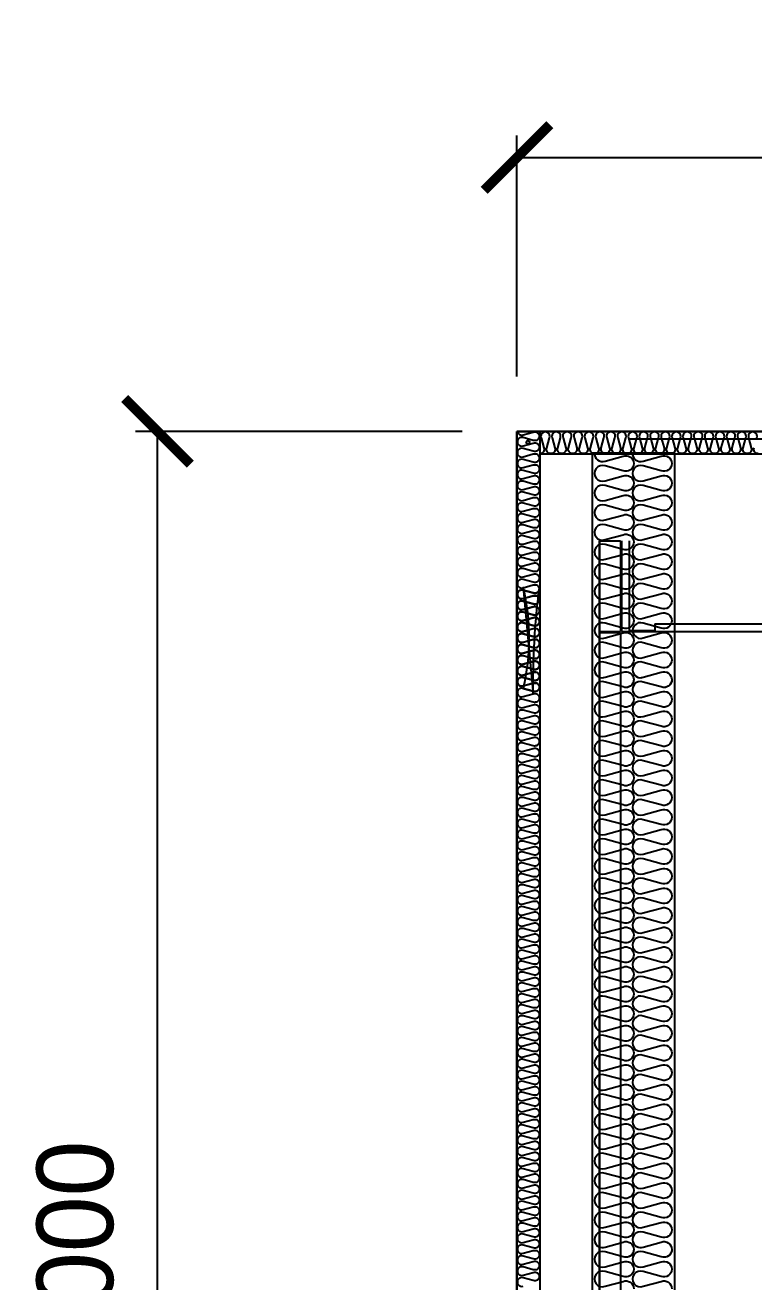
# Model space of a CAD drawing. Header units: millimetres. Extents: x 3692 to 33099, y 2878 to 23673.
# Drawn here: x 6382 to 7715, y 11048 to 13345 of the extents above; entities that cross this region are included whole.
import ezdxf

# ---------------------------------------------------------------- set-up
doc = ezdxf.new("R2010")
doc.units = ezdxf.units.MM
doc.linetypes.add('HIDDEN', pattern=[0.375, 0.25, -0.125])
for name, color, linetype in [('SMS', 220, 'Continuous'), ('냉각탑', 4, 'Continuous'), ('냉각탑_dim', 1, 'Continuous'), ('숨은선', 5, 'HIDDEN')]:
    doc.layers.add(name, color=color, linetype=linetype)
doc.styles.add('HY울릉도L', font='')
doc.styles.get('HY울릉도L').set_extended_font_data('HY울릉도L')
doc.dimstyles.new('성지DIM', dxfattribs={"dimtxt": 3.5, "dimasz": 3, "dimexe": 1, "dimexo": 2.5, "dimgap": 2, "dimtad": 1, "dimdec": 0, "dimzin": 3, "dimdsep": 46, "dimtxsty": 'HY울릉도L', "dimblk": 'ARCHTICK', "dimcen": -2, "dimclrd": 256, "dimclre": 256, "dimclrt": 7, "dimadec": 0, "dimazin": 0, "dimtfac": 1, "dimtdec": 0, "dimtofl": 0, "dimtmove": 0, "dimatfit": 3, "dimfxl": 1, "dimtolj": 1, "dimtzin": 0, "dimlwe": -1, "dimarcsym": 0})

# ---------------------------------------------------------------- blocks, each defined once
blk = doc.blocks.new('_ArchTick')
at = {"color": 0, "linetype": 'ByBlock', "const_width": 0.15}
blk.add_lwpolyline([(-0.5, -0.5), (0.5, 0.5)], dxfattribs=at)
blk = doc.blocks.new('*D327')
at = {"layer": 'Defpoints', "color": 0, "transparency": 16777216}
for p in [(10281.2, 13103.2), (7281.5, 12602.7), (10281.2, 12602.7)]:
    blk.add_point(p, dxfattribs=at)
at = {"layer": '냉각탑_dim', "transparency": 16777216}
for p, q in [((7281.5, 12702.7), (7281.5, 13143.2)), ((10281.2, 12702.7), (10281.2, 13143.2))]:
    blk.add_line(p, q, dxfattribs=at)
at = {"layer": '냉각탑_dim', "lineweight": -2, "transparency": 16777216}
blk.add_line((7281.5, 13103.2), (10281.2, 13103.2), dxfattribs=at)
at = {"layer": '냉각탑_dim', "lineweight": -2, "transparency": 16777216, "xscale": 120, "yscale": 120, "zscale": 120, "rotation": 180}
blk.add_blockref('_ArchTick', (7281.5, 13103.2), dxfattribs=at)
at = {"layer": '냉각탑_dim', "lineweight": -2, "transparency": 16777216, "xscale": 120, "yscale": 120, "zscale": 120}
blk.add_blockref('_ArchTick', (10281.2, 13103.2), dxfattribs=at)
at = {"layer": '냉각탑_dim', "color": 7, "transparency": 16777216, "insert": (8781.3, 13253.2), "char_height": 140, "attachment_point": 5, "style": 'HY울릉도L'}
blk.add_mtext('\\A1;3000', dxfattribs=at)
blk = doc.blocks.new('*D328')
at = {"layer": 'Defpoints', "color": 0, "transparency": 16777216}
for p in [(6624.3, 12602.7), (7281.5, 12602.7), (7281.5, 9602.7)]:
    blk.add_point(p, dxfattribs=at)
at = {"layer": '냉각탑_dim', "transparency": 16777216}
for p, q in [((7181.5, 12602.7), (6584.3, 12602.7)), ((7181.5, 9602.7), (6584.3, 9602.7))]:
    blk.add_line(p, q, dxfattribs=at)
at = {"layer": '냉각탑_dim', "lineweight": -2, "transparency": 16777216}
blk.add_line((6624.3, 9602.7), (6624.3, 12602.7), dxfattribs=at)
at = {"layer": '냉각탑_dim', "lineweight": -2, "transparency": 16777216, "xscale": 120, "yscale": 120, "zscale": 120}
for p, rotation in [((6624.3, 12602.7), 90), ((6624.3, 9602.7), 270)]:
    blk.add_blockref('_ArchTick', p, dxfattribs=dict(at, rotation=rotation))
at = {"layer": '냉각탑_dim', "color": 7, "transparency": 16777216, "insert": (6474.3, 11102.7), "char_height": 140, "attachment_point": 5, "rotation": 90, "style": 'HY울릉도L'}
blk.add_mtext('\\A1;3000', dxfattribs=at)
blk = doc.blocks.new('3')
for p, q in [((9736.5, 12602.7), (7281.5, 12602.7)), ((7281.5, 12602.7), (7281.5, 9602.7)), ((7472.7, 12602.7), (10131.2, 12602.7)), ((7486.8, 12588.7), (10131.2, 12588.7)), ((7419.3, 12563.4), (7569.3, 12563.4)), ((7432.4, 12402.7), (7432.4, 12237.1)), ((7432.4, 12402.7), (7470.8, 12402.7)), ((7470.8, 12402.7), (7470.8, 12237.1)), ((7472.7, 12402.7), (7472.7, 12237.1)), ((7486.8, 12402.7), (7486.8, 12237.1)), ((7533.7, 12251.2), (10131.2, 12251.2)), ((7533.7, 12251.2), (7533.7, 12237.1)), ((7432.4, 12237.1), (7470.8, 12237.1)), ((7432.4, 12235.2), (7432.4, 10073.4)), ((7432.4, 12235.2), (7470.8, 12235.2)), ((7470.8, 12235.2), (7470.8, 10073.4)), ((7472.7, 12237.1), (10131.2, 12237.1)), ((7486.8, 12239), (7533.7, 12239))]:
    blk.add_line(p, q)
at = {"color": 7}
for p, q in [((7281.5, 12602.7), (9736.5, 12602.7)), ((7281.5, 12602.7), (7281.5, 9602.7)), ((7323.5, 12602.7), (7323.5, 9682.7)), ((7419.3, 12563.4), (7419.3, 9602.7)), ((7569.3, 12563.4), (7569.3, 9602.7)), ((10239.5, 12560.7), (7323.5, 12560.7))]:
    blk.add_line(p, q, dxfattribs=at)
at = {"ltscale": 500}
blk.add_lwpolyline([(7281.5, 12602.7), (10281.2, 12602.7), (10281.2, 9602.7), (7281.5, 9602.7)], close=True, dxfattribs=at)
blk.add_circle((7301.5, 12582.7), 3)
at = {"layer": 'SMS', "color": 5}
for points in [[(7282.5, 12602.7, 0.487644), (7293.2, 12596.2), (7311.5, 12601.2, -0.524856), (7322.3, 12593.7, -0.524856), (7311.5, 12586.2), (7293.2, 12591.2, 1.449198), (7293.2, 12576.3), (7311.5, 12581.2, -0.524856), (7322.3, 12573.8, -0.524856), (7311.5, 12566.3), (7293.2, 12571.2, 1.449198), (7293.2, 12556.3), (7311.5, 12561.3, -0.524856), (7322.3, 12553.8, -0.524856), (7311.5, 12546.3), (7293.2, 12551.3, 1.449198), (7293.2, 12536.4), (7311.5, 12541.3, -0.524856), (7322.3, 12533.9, -0.524856), (7311.5, 12526.4), (7293.2, 12531.3, 1.449198), (7293.2, 12516.4), (7311.5, 12521.4, -0.524856), (7322.3, 12513.9, -0.524856), (7311.5, 12506.4), (7293.2, 12511.4, 1.449198), (7293.2, 12496.5), (7311.5, 12501.4, -0.524856), (7322.3, 12494, -0.524856), (7311.5, 12486.5), (7293.2, 12491.4, 1.449198), (7293.2, 12476.5), (7311.5, 12481.5, -0.524856), (7322.3, 12474, -0.524856), (7311.5, 12466.5), (7293.2, 12471.5, 1.449198), (7293.2, 12456.6), (7311.5, 12461.5, -0.524856), (7322.3, 12454.1, -0.524856), (7311.5, 12446.6), (7293.2, 12451.5, 1.449198), (7293.2, 12436.6), (7311.5, 12441.6, -0.524856), (7322.3, 12434.1, -0.524856), (7311.5, 12426.6), (7293.2, 12431.6, 1.449198), (7293.2, 12416.7), (7311.5, 12421.6, -0.524856), (7322.3, 12414.2, -0.524856), (7311.5, 12406.7), (7293.2, 12411.6, 1.449198), (7293.2, 12396.7), (7311.5, 12401.7, -0.524856), (7322.3, 12394.2, -0.417249), (7314.3, 12386.2)], [(7451.2, 12601.5, 0.446849), (7445.7, 12591), (7450.7, 12572.7, -0.524856), (7443.2, 12561.9, -0.524856), (7435.8, 12572.7), (7440.7, 12591, 1.449198), (7425.8, 12591), (7430.7, 12572.7, -0.524856), (7423.3, 12561.9, -0.524856), (7415.8, 12572.7), (7420.8, 12591, 1.449198), (7405.8, 12591), (7410.8, 12572.7, -0.524856), (7403.3, 12561.9, -0.524856), (7395.9, 12572.7), (7400.8, 12591, 1.449198), (7385.9, 12591), (7390.8, 12572.7, -0.524856), (7383.4, 12561.9, -0.524856), (7375.9, 12572.7), (7380.9, 12591, 1.449198), (7365.9, 12591), (7370.9, 12572.7, -0.524856), (7363.4, 12561.9, -0.524856), (7356, 12572.7), (7360.9, 12591, 1.449198), (7346, 12591), (7350.9, 12572.7, -0.524856), (7343.5, 12561.9, -0.524856), (7336, 12572.7), (7341, 12591, 1.449198), (7326, 12591), (7331, 12572.7, -0.524856), (7323.5, 12561.9, -0.002076), (7323.5, 12561.9, -0.002076)], [(7722.5, 12561.9, -0.524856), (7715.1, 12572.7)], [(7720, 12591, 1.449198), (7705.1, 12591), (7710, 12572.7, -0.524856), (7702.6, 12561.9, -0.524856), (7695.1, 12572.7), (7700.1, 12591, 1.449198), (7685.1, 12591), (7690.1, 12572.7, -0.524856), (7682.6, 12561.9, -0.524856), (7675.2, 12572.7), (7680.1, 12591, 1.449198), (7665.2, 12591), (7670.1, 12572.7, -0.524856), (7662.7, 12561.9, -0.524856), (7655.2, 12572.7), (7660.2, 12591, 1.449198), (7645.2, 12591), (7650.2, 12572.7, -0.524856), (7642.7, 12561.9, -0.524856), (7635.3, 12572.7), (7640.2, 12591, 1.449198), (7625.3, 12591), (7630.2, 12572.7, -0.524856), (7622.8, 12561.9, -0.524856), (7615.3, 12572.7), (7620.3, 12591, 1.449198), (7605.3, 12591), (7610.3, 12572.7, -0.524856), (7602.8, 12561.9, -0.524856), (7595.4, 12572.7), (7600.3, 12591, 1.449198), (7585.4, 12591), (7590.3, 12572.7, -0.524856), (7582.9, 12561.9, -0.524856), (7575.4, 12572.7), (7580.4, 12591, 1.449198), (7565.4, 12591), (7570.4, 12572.7, -0.524856), (7562.9, 12561.9, -0.524856), (7555.5, 12572.7), (7560.4, 12591, 1.449198), (7545.5, 12591), (7550.4, 12572.7, -0.524856), (7543, 12561.9, -0.524856), (7535.5, 12572.7), (7540.5, 12591, 1.449198), (7525.5, 12591), (7530.5, 12572.7, -0.524856), (7523, 12561.9, -0.524856), (7515.6, 12572.7), (7520.5, 12591, 1.449198), (7505.6, 12591), (7510.5, 12572.7, -0.524856), (7503.1, 12561.9, -0.524856), (7495.6, 12572.7), (7500.6, 12591, 1.449198), (7485.6, 12591), (7490.6, 12572.7, -0.524856), (7483.1, 12561.9, -0.524856), (7475.7, 12572.7), (7480.6, 12591, 1.449198), (7465.7, 12591), (7470.6, 12572.7, -0.524856), (7463.2, 12561.9, -0.524856), (7455.7, 12572.7), (7460.7, 12591, 1.449198), (7445.7, 12591), (7450.7, 12572.7, -0.524856), (7443.2, 12561.9, -0.417249), (7435.3, 12569.9)], [(7423.4, 12563.4, 0.560142), (7442.7, 12548.4), (7475.6, 12557.4, -0.524856), (7495.1, 12543.9, -0.524856), (7475.6, 12530.5), (7442.7, 12539.4, 1.449198), (7442.7, 12512.5), (7475.6, 12521.4, -0.524856), (7495.1, 12508, -0.524856), (7475.6, 12494.6), (7442.7, 12503.5, 1.449198), (7442.7, 12476.6), (7475.6, 12485.5, -0.524856), (7495.1, 12472.1, -0.524856), (7475.6, 12458.7), (7442.7, 12467.6, 1.449198), (7442.7, 12440.7), (7475.6, 12449.6, -0.524856), (7495.1, 12436.2, -0.524856), (7475.6, 12422.8), (7442.7, 12431.7, 1.449198), (7442.7, 12404.8), (7475.6, 12413.7, -0.524856), (7495.1, 12400.3, -0.524856), (7475.6, 12386.9), (7442.7, 12395.8, 1.449198), (7442.7, 12368.9), (7475.6, 12377.8, -0.524856), (7495.1, 12364.4, -0.524856), (7475.6, 12350.9), (7442.7, 12359.8, 1.449198), (7442.7, 12333), (7475.6, 12341.9, -0.524856), (7495.1, 12328.5, -0.524856), (7475.6, 12315), (7442.7, 12323.9, 1.449198), (7442.7, 12297.1), (7475.6, 12306, -0.524856), (7495.1, 12292.6, -0.524856), (7475.6, 12279.1), (7442.7, 12288, 1.449198), (7442.7, 12261.2), (7475.6, 12270.1, -0.524856), (7495.1, 12256.6, -0.524856), (7475.6, 12243.2), (7442.7, 12252.1, 1.449198), (7442.7, 12225.3), (7475.6, 12234.2, -0.524856), (7495.1, 12220.7, -0.524856), (7475.6, 12207.3), (7442.7, 12216.2, 1.449198), (7442.7, 12189.3), (7475.6, 12198.3, -0.524856), (7495.1, 12184.8, -0.524856), (7475.6, 12171.4), (7442.7, 12180.3, 1.449198), (7442.7, 12153.4), (7475.6, 12162.3, -0.524856), (7495.1, 12148.9, -0.417249), (7480.6, 12134.5)], [(7493, 12563.4, 0.560142), (7512.4, 12548.4), (7545.3, 12557.4, -0.524856), (7564.7, 12543.9, -0.524856), (7545.3, 12530.5), (7512.4, 12539.4, 1.449198), (7512.4, 12512.5), (7545.3, 12521.4, -0.524856), (7564.7, 12508, -0.524856), (7545.3, 12494.6), (7512.4, 12503.5, 1.449198), (7512.4, 12476.6), (7545.3, 12485.5, -0.524856), (7564.7, 12472.1, -0.524856), (7545.3, 12458.7), (7512.4, 12467.6, 1.449198), (7512.4, 12440.7), (7545.3, 12449.6, -0.524856), (7564.7, 12436.2, -0.524856), (7545.3, 12422.8), (7512.4, 12431.7, 1.449198), (7512.4, 12404.8), (7545.3, 12413.7, -0.524856), (7564.7, 12400.3, -0.524856), (7545.3, 12386.9), (7512.4, 12395.8, 1.449198), (7512.4, 12368.9), (7545.3, 12377.8, -0.524856), (7564.7, 12364.4, -0.524856), (7545.3, 12350.9), (7512.4, 12359.8, 1.449198), (7512.4, 12333), (7545.3, 12341.9, -0.524856), (7564.7, 12328.5, -0.524856), (7545.3, 12315), (7512.4, 12323.9, 1.449198), (7512.4, 12297.1), (7545.3, 12306, -0.524856), (7564.7, 12292.6, -0.524856), (7545.3, 12279.1), (7512.4, 12288, 1.449198), (7512.4, 12261.2), (7545.3, 12270.1, -0.524856), (7564.7, 12256.6, -0.524856), (7545.3, 12243.2), (7512.4, 12252.1, 1.449198), (7512.4, 12225.3), (7545.3, 12234.2, -0.524856), (7564.7, 12220.7, -0.524856), (7545.3, 12207.3), (7512.4, 12216.2, 1.449198), (7512.4, 12189.3), (7545.3, 12198.3, -0.524856), (7564.7, 12184.8, -0.524856), (7545.3, 12171.4), (7512.4, 12180.3, 1.449198), (7512.4, 12153.4), (7545.3, 12162.3, -0.524856), (7564.7, 12148.9, -0.417249), (7550.2, 12134.5)], [(7282.6, 12402.7, 0.468181), (7293.2, 12396.7), (7311.5, 12401.7, -0.524856), (7322.3, 12394.2, -0.524856), (7311.5, 12386.7), (7293.2, 12391.7, 1.449198), (7293.2, 12376.8), (7311.5, 12381.7, -0.524856), (7322.3, 12374.3, -0.524856), (7311.5, 12366.8), (7293.2, 12371.7, 1.449198), (7293.2, 12356.8), (7311.5, 12361.8, -0.524856), (7322.3, 12354.3, -0.524856), (7311.5, 12346.8), (7293.2, 12351.8, 1.449198), (7293.2, 12336.9), (7311.5, 12341.8, -0.524856), (7322.3, 12334.4, -0.524856), (7311.5, 12326.9), (7293.2, 12331.8, 1.449198), (7293.2, 12316.9), (7311.5, 12321.9, -0.524856), (7322.3, 12314.4, -0.524856), (7311.5, 12306.9), (7293.2, 12311.9, 1.449198), (7293.2, 12297), (7311.5, 12301.9, -0.524856), (7322.3, 12294.5, -0.524856), (7311.5, 12287), (7293.2, 12291.9, 1.449198), (7293.2, 12277), (7311.5, 12282, -0.524856), (7322.3, 12274.5, -0.524856), (7311.5, 12267), (7293.2, 12272, 1.449198), (7293.2, 12257.1), (7311.5, 12262, -0.524856), (7322.3, 12254.6, -0.524856), (7311.5, 12247.1), (7293.2, 12252, 1.449198), (7293.2, 12237.1), (7311.5, 12242.1, -0.524856), (7322.3, 12234.6, -0.524856), (7311.5, 12227.1), (7293.2, 12232.1, 1.449198), (7293.2, 12217.2), (7311.5, 12222.1, -0.524856), (7322.3, 12214.7, -0.524856), (7311.5, 12207.2), (7293.2, 12212.1, 1.449198), (7293.2, 12197.2), (7311.5, 12202.2, -0.524856), (7322.3, 12194.7, -0.524856), (7311.5, 12187.2), (7293.2, 12192.2, 1.449198), (7293.2, 12177.3), (7311.5, 12182.2, -0.524856), (7322.3, 12174.8, -0.524856), (7311.5, 12167.3), (7293.2, 12172.2, 1.449198), (7293.2, 12157.3), (7311.5, 12162.3, -0.524856), (7322.3, 12154.8, -0.524856), (7311.5, 12147.3), (7293.2, 12152.3, 1.449198), (7293.2, 12137.4), (7311.5, 12142.3, -0.524856), (7322.3, 12134.9, -0.524856), (7311.5, 12127.4), (7293.2, 12132.3, 0.116847), (7293.2, 12317.4), (7311.5, 12122.4, -0.035756), (7322.3, 12314.9, -0.524856), (7311.5, 12307.4), (7293.2, 12312.4, 1.449198), (7293.2, 12297.5), (7311.5, 12302.4, -0.524856), (7322.3, 12295, -0.524856), (7311.5, 12287.5), (7293.2, 12292.4, 1.449198), (7293.2, 12277.5), (7311.5, 12282.5, -0.524856), (7322.3, 12275, -0.524856), (7311.5, 12267.5), (7293.2, 12272.5, 1.449198), (7293.2, 12257.6), (7311.5, 12262.5, -0.524856), (7322.3, 12255.1, -0.524856), (7311.5, 12247.6), (7293.2, 12252.5, 1.449198), (7293.2, 12237.6), (7311.5, 12242.6, -0.524856), (7322.3, 12235.1, -0.524856), (7311.5, 12227.6), (7293.2, 12232.6, 1.449198), (7293.2, 12217.7), (7311.5, 12222.6, -0.524856), (7322.3, 12215.2, -0.524856), (7311.5, 12207.7), (7293.2, 12212.6, 1.449198), (7293.2, 12197.7), (7311.5, 12202.7, -0.524856), (7322.3, 12195.2, -0.524856), (7311.5, 12187.7), (7293.2, 12192.7, 1.449198), (7293.2, 12177.8), (7311.5, 12182.7, -0.524856), (7322.3, 12175.3, -0.524856), (7311.5, 12167.8), (7293.2, 12172.7, 1.449198), (7293.2, 12157.8), (7311.5, 12162.8, -0.524856), (7322.3, 12155.3, -0.524856), (7311.5, 12147.8), (7293.2, 12152.8, 1.449198), (7293.2, 12137.9), (7311.5, 12142.8, -0.524856), (7322.3, 12135.4, -0.524856), (7311.5, 12127.9), (7293.2, 12132.8, 1.449198), (7293.2, 12117.9), (7311.5, 12122.9, -0.524856), (7322.3, 12115.4, -0.524856), (7311.5, 12107.9), (7293.2, 12112.9, 1.449198), (7293.2, 12098), (7311.5, 12102.9, -0.524856), (7322.3, 12095.5, -0.524856), (7311.5, 12088), (7293.2, 12092.9, 1.449198), (7293.2, 12078), (7311.5, 12083, -0.524856), (7322.3, 12075.5, -0.524856), (7311.5, 12068), (7293.2, 12073, 1.449198), (7293.2, 12058.1), (7311.5, 12063, -0.524856), (7322.3, 12055.6, -0.524856), (7311.5, 12048.1), (7293.2, 12053, 1.449198), (7293.2, 12038.1), (7311.5, 12043.1, -0.524856), (7322.3, 12035.6, -0.417249), (7314.3, 12027.6)], [(7423.7, 12163.3, 0.446849), (7442.7, 12153.4), (7475.6, 12162.3, -0.524856), (7495.1, 12148.9, -0.524856), (7475.6, 12135.5), (7442.7, 12144.4, 1.449198), (7442.7, 12117.5), (7475.6, 12126.4, -0.524856), (7495.1, 12113, -0.524856), (7475.6, 12099.6), (7442.7, 12108.5, 1.449198), (7442.7, 12081.6), (7475.6, 12090.5, -0.524856), (7495.1, 12077.1, -0.524856), (7475.6, 12063.7), (7442.7, 12072.6, 1.449198), (7442.7, 12045.7), (7475.6, 12054.6, -0.524856), (7495.1, 12041.2, -0.524856), (7475.6, 12027.8), (7442.7, 12036.7, 1.449198), (7442.7, 12009.8), (7475.6, 12018.7, -0.524856), (7495.1, 12005.3, -0.524856), (7475.6, 11991.8), (7442.7, 12000.7, 1.449198), (7442.7, 11973.9), (7475.6, 11982.8, -0.524856), (7495.1, 11969.4, -0.524856), (7475.6, 11955.9), (7442.7, 11964.8, 1.449198), (7442.7, 11938), (7475.6, 11946.9, -0.524856), (7495.1, 11933.5, -0.524856), (7475.6, 11920), (7442.7, 11928.9, 1.449198), (7442.7, 11902.1), (7475.6, 11911, -0.524856), (7495.1, 11897.5, -0.524856), (7475.6, 11884.1), (7442.7, 11893, 1.449198), (7442.7, 11866.2), (7475.6, 11875.1, -0.524856), (7495.1, 11861.6, -0.524856), (7475.6, 11848.2), (7442.7, 11857.1, 1.449198), (7442.7, 11830.2), (7475.6, 11839.2, -0.524856), (7495.1, 11825.7, -0.524856), (7475.6, 11812.3), (7442.7, 11821.2, 1.449198), (7442.7, 11794.3), (7475.6, 11803.2, -0.524856), (7495.1, 11789.8, -0.524856), (7475.6, 11776.4), (7442.7, 11785.3, 1.449198), (7442.7, 11758.4), (7475.6, 11767.3, -0.524856), (7495.1, 11753.9, -0.524856), (7475.6, 11740.5), (7442.7, 11749.4, 1.449198), (7442.7, 11722.5), (7475.6, 11731.4, -0.524856), (7495.1, 11718, -0.524856), (7475.6, 11704.6), (7442.7, 11713.5, 1.449198), (7442.7, 11686.6), (7475.6, 11695.5, -0.524856), (7495.1, 11682.1, -0.524856), (7475.6, 11668.7), (7442.7, 11677.6, 1.449198), (7442.7, 11650.7), (7475.6, 11659.6, -0.524856), (7495.1, 11646.2, -0.524856), (7475.6, 11632.7), (7442.7, 11641.6, 1.449198), (7442.7, 11614.8), (7475.6, 11623.7, -0.524856), (7495.1, 11610.3, -0.524856), (7475.6, 11596.8), (7442.7, 11605.7, 1.449198), (7442.7, 11578.9), (7475.6, 11587.8, -0.524856), (7495.1, 11574.4, -0.524856), (7475.6, 11560.9), (7442.7, 11569.8, 1.449198), (7442.7, 11543), (7475.6, 11551.9, -0.524856), (7495.1, 11538.4, -0.524856), (7475.6, 11525), (7442.7, 11533.9, 1.449198), (7442.7, 11507.1), (7475.6, 11516, -0.524856), (7495.1, 11502.5, -0.524856), (7475.6, 11489.1), (7442.7, 11498, 1.449198), (7442.7, 11471.1), (7475.6, 11480.1, -0.524856), (7495.1, 11466.6, -0.524856), (7475.6, 11453.2), (7442.7, 11462.1, 1.449198), (7442.7, 11435.2), (7475.6, 11444.1, -0.524856), (7495.1, 11430.7, -0.524856), (7475.6, 11417.3), (7442.7, 11426.2, 1.449198), (7442.7, 11399.3), (7475.6, 11408.2, -0.524856), (7495.1, 11394.8, -0.524856), (7475.6, 11381.4), (7442.7, 11390.3, 1.449198), (7442.7, 11363.4), (7475.6, 11372.3, -0.524856), (7495.1, 11358.9, -0.524856), (7475.6, 11345.5), (7442.7, 11354.4, 1.449198), (7442.7, 11327.5), (7475.6, 11336.4, -0.524856), (7495.1, 11323, -0.524856), (7475.6, 11309.6), (7442.7, 11318.5, 1.449198), (7442.7, 11291.6), (7475.6, 11300.5, -0.524856), (7495.1, 11287.1, -0.524856), (7475.6, 11273.6), (7442.7, 11282.5, 1.449198), (7442.7, 11255.7), (7475.6, 11264.6, -0.524856), (7495.1, 11251.2, -0.524856), (7475.6, 11237.7), (7442.7, 11246.6, 1.449198), (7442.7, 11219.8), (7475.6, 11228.7, -0.524856), (7495.1, 11215.3, -0.524856), (7475.6, 11201.8), (7442.7, 11210.7, 1.449198), (7442.7, 11183.9), (7475.6, 11192.8, -0.524856), (7495.1, 11179.3, -0.524856), (7475.6, 11165.9), (7442.7, 11174.8, 1.449198), (7442.7, 11148), (7475.6, 11156.9, -0.524856), (7495.1, 11143.4, -0.524856), (7475.6, 11130), (7442.7, 11138.9, 1.449198), (7442.7, 11112), (7475.6, 11121, -0.524856), (7495.1, 11107.5, -0.417249), (7480.6, 11093.2)], [(7493.4, 12163.3, 0.446849), (7512.4, 12153.4), (7545.3, 12162.3, -0.524856), (7564.7, 12148.9, -0.524856), (7545.3, 12135.5), (7512.4, 12144.4, 1.449198), (7512.4, 12117.5), (7545.3, 12126.4, -0.524856), (7564.7, 12113, -0.524856), (7545.3, 12099.6), (7512.4, 12108.5, 1.449198), (7512.4, 12081.6), (7545.3, 12090.5, -0.524856), (7564.7, 12077.1, -0.524856), (7545.3, 12063.7), (7512.4, 12072.6, 1.449198), (7512.4, 12045.7), (7545.3, 12054.6, -0.524856), (7564.7, 12041.2, -0.524856), (7545.3, 12027.8), (7512.4, 12036.7, 1.449198), (7512.4, 12009.8), (7545.3, 12018.7, -0.524856), (7564.7, 12005.3, -0.524856), (7545.3, 11991.8), (7512.4, 12000.7, 1.449198), (7512.4, 11973.9), (7545.3, 11982.8, -0.524856), (7564.7, 11969.4, -0.524856), (7545.3, 11955.9), (7512.4, 11964.8, 1.449198), (7512.4, 11938), (7545.3, 11946.9, -0.524856), (7564.7, 11933.5, -0.524856), (7545.3, 11920), (7512.4, 11928.9, 1.449198), (7512.4, 11902.1), (7545.3, 11911, -0.524856), (7564.7, 11897.5, -0.524856), (7545.3, 11884.1), (7512.4, 11893, 1.449198), (7512.4, 11866.2), (7545.3, 11875.1, -0.524856), (7564.7, 11861.6, -0.524856), (7545.3, 11848.2), (7512.4, 11857.1, 1.449198), (7512.4, 11830.2), (7545.3, 11839.2, -0.524856), (7564.7, 11825.7, -0.524856), (7545.3, 11812.3), (7512.4, 11821.2, 1.449198), (7512.4, 11794.3), (7545.3, 11803.2, -0.524856), (7564.7, 11789.8, -0.524856), (7545.3, 11776.4), (7512.4, 11785.3, 1.449198), (7512.4, 11758.4), (7545.3, 11767.3, -0.524856), (7564.7, 11753.9, -0.524856), (7545.3, 11740.5), (7512.4, 11749.4, 1.449198), (7512.4, 11722.5), (7545.3, 11731.4, -0.524856), (7564.7, 11718, -0.524856), (7545.3, 11704.6), (7512.4, 11713.5, 1.449198), (7512.4, 11686.6), (7545.3, 11695.5, -0.524856), (7564.7, 11682.1, -0.524856), (7545.3, 11668.7), (7512.4, 11677.6, 1.449198), (7512.4, 11650.7), (7545.3, 11659.6, -0.524856), (7564.7, 11646.2, -0.524856), (7545.3, 11632.7), (7512.4, 11641.6, 1.449198), (7512.4, 11614.8), (7545.3, 11623.7, -0.524856), (7564.7, 11610.3, -0.524856), (7545.3, 11596.8), (7512.4, 11605.7, 1.449198), (7512.4, 11578.9), (7545.3, 11587.8, -0.524856), (7564.7, 11574.4, -0.524856), (7545.3, 11560.9), (7512.4, 11569.8, 1.449198), (7512.4, 11543), (7545.3, 11551.9, -0.524856), (7564.7, 11538.4, -0.524856), (7545.3, 11525), (7512.4, 11533.9, 1.449198), (7512.4, 11507.1), (7545.3, 11516, -0.524856), (7564.7, 11502.5, -0.524856), (7545.3, 11489.1), (7512.4, 11498, 1.449198), (7512.4, 11471.1), (7545.3, 11480.1, -0.524856), (7564.7, 11466.6, -0.524856), (7545.3, 11453.2), (7512.4, 11462.1, 1.449198), (7512.4, 11435.2), (7545.3, 11444.1, -0.524856), (7564.7, 11430.7, -0.524856), (7545.3, 11417.3), (7512.4, 11426.2, 1.449198), (7512.4, 11399.3), (7545.3, 11408.2, -0.524856), (7564.7, 11394.8, -0.524856), (7545.3, 11381.4), (7512.4, 11390.3, 1.449198), (7512.4, 11363.4), (7545.3, 11372.3, -0.524856), (7564.7, 11358.9, -0.524856), (7545.3, 11345.5), (7512.4, 11354.4, 1.449198), (7512.4, 11327.5), (7545.3, 11336.4, -0.524856), (7564.7, 11323, -0.524856), (7545.3, 11309.6), (7512.4, 11318.5, 1.449198), (7512.4, 11291.6), (7545.3, 11300.5, -0.524856), (7564.7, 11287.1, -0.524856), (7545.3, 11273.6), (7512.4, 11282.5, 1.449198), (7512.4, 11255.7), (7545.3, 11264.6, -0.524856), (7564.7, 11251.2, -0.524856), (7545.3, 11237.7), (7512.4, 11246.6, 1.449198), (7512.4, 11219.8), (7545.3, 11228.7, -0.524856), (7564.7, 11215.3, -0.524856), (7545.3, 11201.8), (7512.4, 11210.7, 1.449198), (7512.4, 11183.9), (7545.3, 11192.8, -0.524856), (7564.7, 11179.3, -0.524856), (7545.3, 11165.9), (7512.4, 11174.8, 1.449198), (7512.4, 11148), (7545.3, 11156.9, -0.524856), (7564.7, 11143.4, -0.524856), (7545.3, 11130), (7512.4, 11138.9, 1.449198), (7512.4, 11112), (7545.3, 11121, -0.524856), (7564.7, 11107.5, -0.417249), (7550.2, 11093.2)], [(7282.7, 12043.6, 0.446849), (7293.2, 12038.1), (7311.5, 12043.1, -0.524856), (7322.3, 12035.6, -0.524856), (7311.5, 12028.1), (7293.2, 12033.1, 1.449198), (7293.2, 12018.2), (7311.5, 12023.1, -0.524856), (7322.3, 12015.7, -0.524856), (7311.5, 12008.2), (7293.2, 12013.1, 1.449198), (7293.2, 11998.2), (7311.5, 12003.2, -0.524856), (7322.3, 11995.7, -0.524856), (7311.5, 11988.2), (7293.2, 11993.2, 1.449198), (7293.2, 11978.3), (7311.5, 11983.2, -0.524856), (7322.3, 11975.8, -0.524856), (7311.5, 11968.3), (7293.2, 11973.2, 1.449198), (7293.2, 11958.3), (7311.5, 11963.3, -0.524856), (7322.3, 11955.8, -0.524856), (7311.5, 11948.3), (7293.2, 11953.3, 1.449198), (7293.2, 11938.4), (7311.5, 11943.3, -0.524856), (7322.3, 11935.9, -0.524856), (7311.5, 11928.4), (7293.2, 11933.3, 1.449198), (7293.2, 11918.4), (7311.5, 11923.4, -0.524856), (7322.3, 11915.9, -0.524856), (7311.5, 11908.4), (7293.2, 11913.4, 1.449198), (7293.2, 11898.5), (7311.5, 11903.4, -0.524856), (7322.3, 11896, -0.524856), (7311.5, 11888.5), (7293.2, 11893.4, 1.449198), (7293.2, 11878.5), (7311.5, 11883.5, -0.524856), (7322.3, 11876, -0.524856), (7311.5, 11868.5), (7293.2, 11873.5, 1.449198), (7293.2, 11858.6), (7311.5, 11863.5, -0.524856), (7322.3, 11856.1, -0.524856), (7311.5, 11848.6), (7293.2, 11853.5, 1.449198), (7293.2, 11838.6), (7311.5, 11843.6, -0.524856), (7322.3, 11836.1, -0.524856), (7311.5, 11828.6), (7293.2, 11833.6, 1.449198), (7293.2, 11818.7), (7311.5, 11823.6, -0.524856), (7322.3, 11816.2, -0.524856), (7311.5, 11808.7), (7293.2, 11813.6, 1.449198), (7293.2, 11798.7), (7311.5, 11803.7, -0.524856), (7322.3, 11796.2, -0.524856), (7311.5, 11788.7), (7293.2, 11793.7, 1.449198), (7293.2, 11778.8), (7311.5, 11783.7, -0.524856), (7322.3, 11776.3, -0.524856), (7311.5, 11768.8), (7293.2, 11773.7, 1.449198), (7293.2, 11758.8), (7311.5, 11763.8, -0.524856), (7322.3, 11756.3, -0.524856), (7311.5, 11748.8), (7293.2, 11753.8, 1.449198), (7293.2, 11738.9), (7311.5, 11743.8, -0.524856), (7322.3, 11736.4, -0.524856), (7311.5, 11728.9), (7293.2, 11733.8, 1.449198), (7293.2, 11718.9), (7311.5, 11723.9, -0.524856), (7322.3, 11716.4, -0.524856), (7311.5, 11708.9), (7293.2, 11713.9, 1.449198), (7293.2, 11699), (7311.5, 11703.9, -0.524856), (7322.3, 11696.5, -0.524856), (7311.5, 11689), (7293.2, 11693.9, 1.449198), (7293.2, 11679), (7311.5, 11684, -0.524856), (7322.3, 11676.5, -0.524856), (7311.5, 11669), (7293.2, 11674, 1.449198), (7293.2, 11659.1), (7311.5, 11664, -0.524856), (7322.3, 11656.6, -0.524856), (7311.5, 11649.1), (7293.2, 11654, 1.449198), (7293.2, 11639.1), (7311.5, 11644.1, -0.524856), (7322.3, 11636.6, -0.524856), (7311.5, 11629.1), (7293.2, 11634.1, 1.449198), (7293.2, 11619.2), (7311.5, 11624.1, -0.524856), (7322.3, 11616.7, -0.524856), (7311.5, 11609.2), (7293.2, 11614.1, 1.449198), (7293.2, 11599.2), (7311.5, 11604.2, -0.524856), (7322.3, 11596.7, -0.524856), (7311.5, 11589.2), (7293.2, 11594.2, 1.449198), (7293.2, 11579.3), (7311.5, 11584.2, -0.524856), (7322.3, 11576.8, -0.524856), (7311.5, 11569.3), (7293.2, 11574.2, 1.449198), (7293.2, 11559.3), (7311.5, 11564.3, -0.524856), (7322.3, 11556.8, -0.524856), (7311.5, 11549.3), (7293.2, 11554.3, 1.449198), (7293.2, 11539.4), (7311.5, 11544.3, -0.524856), (7322.3, 11536.9, -0.524856), (7311.5, 11529.4), (7293.2, 11534.3, 1.449198), (7293.2, 11519.4), (7311.5, 11524.4, -0.524856), (7322.3, 11516.9, -0.524856), (7311.5, 11509.4), (7293.2, 11514.4, 1.449198), (7293.2, 11499.5), (7311.5, 11504.4, -0.524856), (7322.3, 11497, -0.524856), (7311.5, 11489.5), (7293.2, 11494.4, 1.449198), (7293.2, 11479.5), (7311.5, 11484.5, -0.524856), (7322.3, 11477, -0.524856), (7311.5, 11469.5), (7293.2, 11474.5, 1.449198), (7293.2, 11459.6), (7311.5, 11464.5, -0.524856), (7322.3, 11457.1, -0.417249), (7314.3, 11449.1)], [(7282.7, 11465, 0.446849), (7293.2, 11459.6), (7311.5, 11464.5, -0.524856), (7322.3, 11457.1, -0.524856), (7311.5, 11449.6), (7293.2, 11454.5, 1.449198), (7293.2, 11439.6), (7311.5, 11444.6, -0.524856), (7322.3, 11437.1, -0.524856), (7311.5, 11429.6), (7293.2, 11434.6, 1.449198), (7293.2, 11419.7), (7311.5, 11424.6, -0.524856), (7322.3, 11417.2, -0.524856), (7311.5, 11409.7), (7293.2, 11414.6, 1.449198), (7293.2, 11399.7), (7311.5, 11404.7, -0.524856), (7322.3, 11397.2, -0.524856), (7311.5, 11389.7), (7293.2, 11394.7, 1.449198), (7293.2, 11379.8), (7311.5, 11384.7, -0.524856), (7322.3, 11377.3, -0.524856), (7311.5, 11369.8), (7293.2, 11374.7, 1.449198), (7293.2, 11359.8), (7311.5, 11364.8, -0.524856), (7322.3, 11357.3, -0.524856), (7311.5, 11349.8), (7293.2, 11354.8, 1.449198), (7293.2, 11339.9), (7311.5, 11344.8, -0.524856), (7322.3, 11337.4, -0.524856), (7311.5, 11329.9), (7293.2, 11334.8, 1.449198), (7293.2, 11319.9), (7311.5, 11324.9, -0.524856), (7322.3, 11317.4, -0.524856), (7311.5, 11309.9), (7293.2, 11314.9, 1.449198), (7293.2, 11300), (7311.5, 11304.9, -0.524856), (7322.3, 11297.5, -0.524856), (7311.5, 11290), (7293.2, 11294.9, 1.449198), (7293.2, 11280), (7311.5, 11285, -0.524856), (7322.3, 11277.5, -0.524856), (7311.5, 11270), (7293.2, 11275, 1.449198), (7293.2, 11260.1), (7311.5, 11265, -0.524856), (7322.3, 11257.6, -0.524856), (7311.5, 11250.1), (7293.2, 11255, 1.449198), (7293.2, 11240.1), (7311.5, 11245.1, -0.524856), (7322.3, 11237.6, -0.524856), (7311.5, 11230.1), (7293.2, 11235.1, 1.449198), (7293.2, 11220.2), (7311.5, 11225.1, -0.524856), (7322.3, 11217.7, -0.524856), (7311.5, 11210.2), (7293.2, 11215.1, 1.449198), (7293.2, 11200.2), (7311.5, 11205.2, -0.524856), (7322.3, 11197.7, -0.524856), (7311.5, 11190.2), (7293.2, 11195.2, 1.449198), (7293.2, 11180.3), (7311.5, 11185.2, -0.524856), (7322.3, 11177.8, -0.524856), (7311.5, 11170.3), (7293.2, 11175.2, 1.449198), (7293.2, 11160.3), (7311.5, 11165.3, -0.524856), (7322.3, 11157.8, -0.524856), (7311.5, 11150.3), (7293.2, 11155.3, 1.449198), (7293.2, 11140.4), (7311.5, 11145.3, -0.524856), (7322.3, 11137.9, -0.524856), (7311.5, 11130.4), (7293.2, 11135.3, 1.449198), (7293.2, 11120.4), (7311.5, 11125.4, -0.524856), (7322.3, 11117.9, -0.524856), (7311.5, 11110.4), (7293.2, 11115.4, 1.449198), (7293.2, 11100.5), (7311.5, 11105.4, -0.524856), (7322.3, 11098, -0.524856), (7311.5, 11090.5), (7293.2, 11095.4, 1.449198), (7293.2, 11080.5), (7311.5, 11085.5, -0.524856), (7322.3, 11078, -0.524856), (7311.5, 11070.5), (7293.2, 11075.5, 1.449198), (7293.2, 11060.6), (7311.5, 11065.5, -0.524856), (7322.3, 11058.1, -0.524856), (7311.5, 11050.6), (7293.2, 11055.5, 1.449198), (7293.2, 11040.6)], [(7423.7, 11121.9, 0.446849), (7442.7, 11112), (7475.6, 11121, -0.524856), (7495.1, 11107.5, -0.524856), (7475.6, 11094.1), (7442.7, 11103, 1.449198), (7442.7, 11076.1), (7475.6, 11085, -0.524856), (7495.1, 11071.6, -0.524856), (7475.6, 11058.2), (7442.7, 11067.1, 1.449198), (7442.7, 11040.2), (7475.6, 11049.1, -0.524856), (7495.1, 11035.7, -0.524856)], [(7493.4, 11121.9, 0.446849), (7512.4, 11112), (7545.3, 11121, -0.524856), (7564.7, 11107.5, -0.524856), (7545.3, 11094.1), (7512.4, 11103, 1.449198), (7512.4, 11076.1), (7545.3, 11085, -0.524856), (7564.7, 11071.6, -0.524856), (7545.3, 11058.2), (7512.4, 11067.1, 1.449198), (7512.4, 11040.2), (7545.3, 11049.1, -0.524856), (7564.7, 11035.7, -0.524856)]]:
    blk.add_lwpolyline(points, format="xyb", dxfattribs=at)
at = {"layer": '냉각탑', "color": 6, "linetype": 'HIDDEN'}
blk.add_line((7432.4, 9602.7), (7432.4, 12402.7), dxfattribs=at)
at = {"layer": '냉각탑', "ltscale": 30}
blk.add_line((7432.4, 9602.7), (7432.4, 12402.7), dxfattribs=at)
at = {"layer": '숨은선', "ltscale": 4}
blk.add_lwpolyline([(7361.6, 12562.7, -0.005236), (7361.4, 12562.7, -0.005236)], format="xyb", dxfattribs=at)

msp = doc.modelspace()

# ---------------------------------------------------------------- block references
msp.add_blockref('3', (0, 0))

# ---------------------------------------------------------------- dimensions: what is measured, and where the dimension line sits
at = {"layer": '냉각탑_dim'}
dim = msp.add_linear_dim(base=(10281.2, 13103.2), p1=(7281.5, 12602.7), p2=(10281.2, 12602.7), dimstyle='성지DIM', override={"dimscale": 40}, dxfattribs=at)
dim.commit()
dim.dimension.update_dxf_attribs({"geometry": '*D327', "text_midpoint": (8781.3, 13253.2)})
dim = msp.add_linear_dim(base=(6624.3, 12602.7), p1=(7281.5, 9602.7), p2=(7281.5, 12602.7), angle=90, dimstyle='성지DIM', override={"dimscale": 40}, dxfattribs=at)
dim.commit()
dim.dimension.update_dxf_attribs({"geometry": '*D328', "text_midpoint": (6474.3, 11102.7)})

doc.saveas('drawing.dxf')
